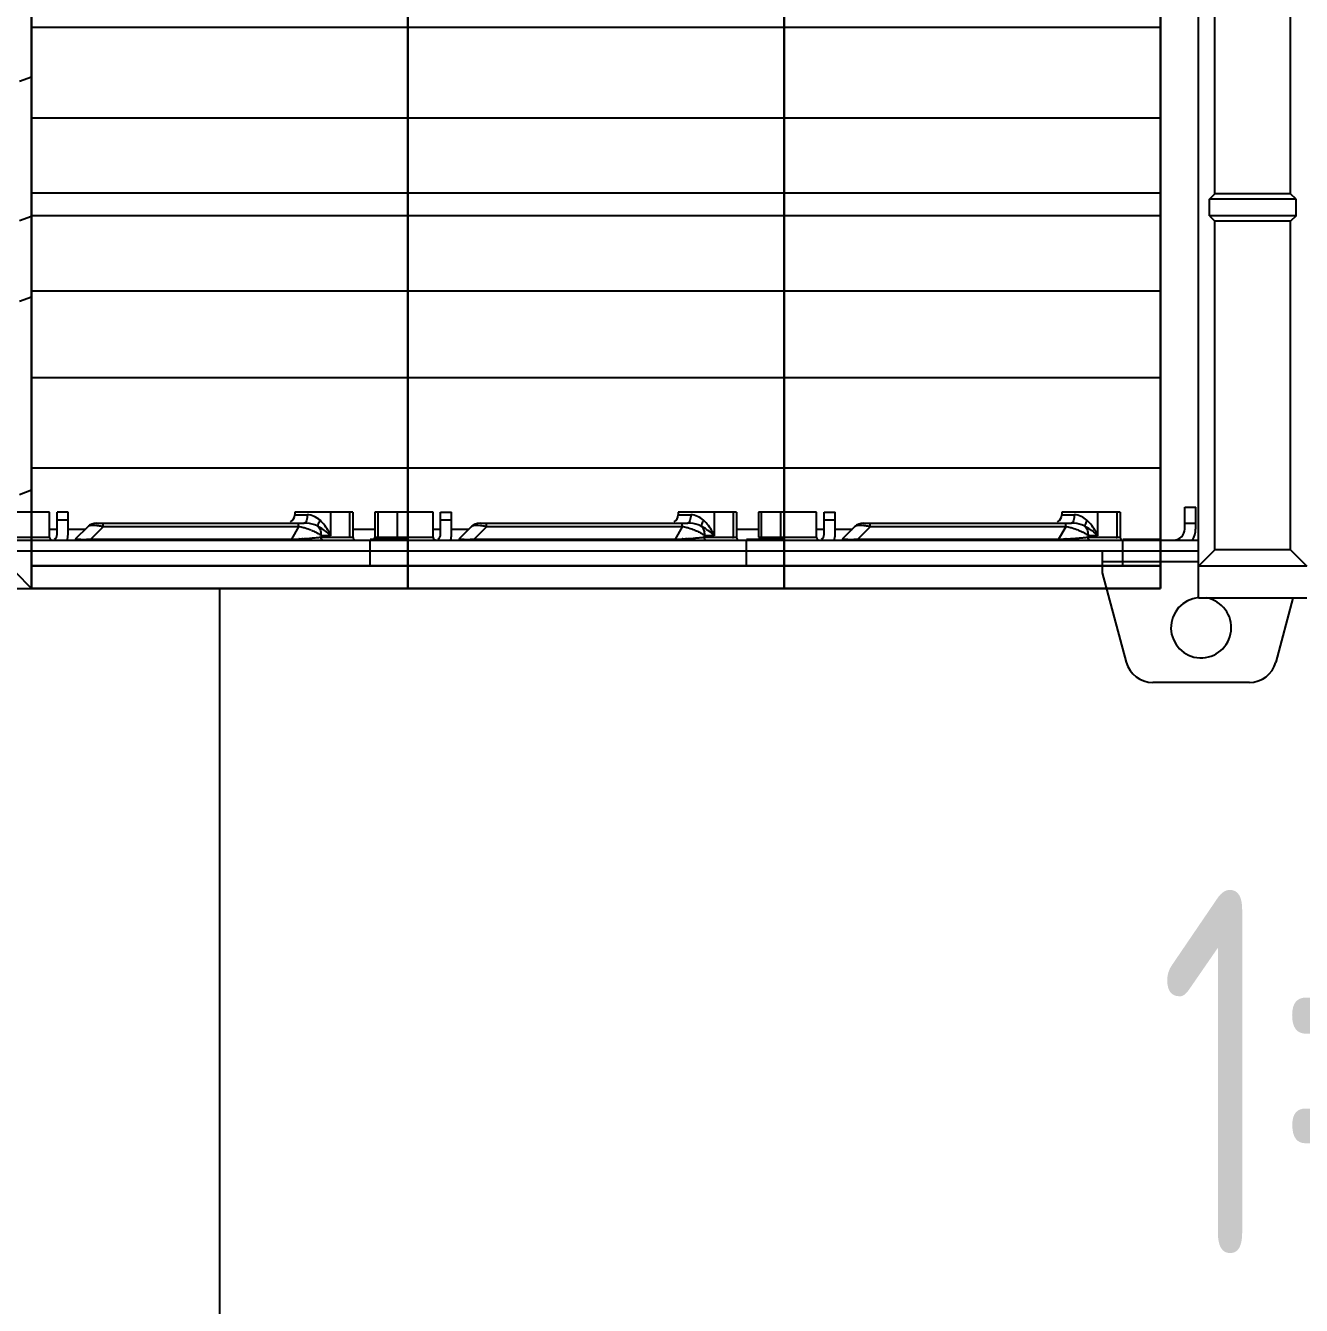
# Model space of a CAD drawing. Header units: millimetres. Extents: x 30557 to 235556, y -116603 to -73383.
# Drawn here: x 203837.9 to 203977.9, y -74985.2 to -74844.7 of the extents above; entities that cross this region are included whole.
import ezdxf

# ---------------------------------------------------------------- set-up
doc = ezdxf.new("R2010")
doc.units = ezdxf.units.MM
doc.layers.add('DRAW', color=7, linetype='Continuous')
doc.styles.add('supcon', font='sceie.shx', dxfattribs={"width": 0.75, "height": 40, "bigfont": 'sceic.shx'})

# ---------------------------------------------------------------- blocks, each defined once
blk = doc.blocks.new('1756-EN2TR-Z')
at = {"color": 7, "linetype": 'Continuous'}
for p, q in [((34.45, 0), (34.45, 142.32)), ((34.45, 46.76), (33.36, 46.36)), ((33.36, 33.64), (34.45, 34.04)), ((33.36, 26.26), (34.45, 26.66)), ((33.36, 8.6), (34.45, 9)), ((32.96, 1.5), (34.45, 0)), ((0, 0), (34.45, 0))]:
    blk.add_line(p, q, dxfattribs=at)
blk = doc.blocks.new('1756-IO-Z')
for p, q in [((0, -142.68), (0, 0)), ((0, 0), (0, -142.68)), ((34.42, 0), (34.42, -142.68)), ((34.42, -142.68), (34.42, 0)), ((0, -93.4), (34.42, -93.4)), ((0, -101.68), (34.42, -101.68)), ((0, -108.56), (34.42, -108.56)), ((0, -110.63), (34.42, -110.63)), ((0, -117.53), (34.42, -117.53)), ((0, -125.45), (34.42, -125.45)), ((0, -133.72), (34.42, -133.72)), ((30.98, -142.68), (30.98, -140.27)), ((34.42, -140.27), (30.98, -140.27)), ((34.42, -142.68), (0, -142.68)), ((0, -142.68), (34.42, -142.68)), ((0, -144.74), (0, -142.68)), ((0, -142.68), (0, -144.74)), ((34.42, -144.74), (34.42, -142.68)), ((34.42, -142.68), (34.42, -144.74)), ((34.42, -144.74), (0, -144.74)), ((0, -144.74), (34.42, -144.74))]:
    blk.add_line(p, q)
blk = doc.blocks.new('1756-A10-Z')
at = {"color": 7, "linetype": 'Continuous'}
for p, q in [((201.72, -136.82), (201.72, 8.7)), ((203.22, -99.84), (203.22, -27.67)), ((210.14, -99.84), (210.14, -27.67)), ((202.72, -100.34), (203.22, -99.84)), ((210.64, -100.34), (202.72, -100.34)), ((202.72, -101.84), (202.72, -100.34)), ((210.14, -99.84), (203.22, -99.84)), ((210.64, -100.34), (210.14, -99.84)), ((210.64, -101.84), (210.64, -100.34)), ((210.64, -101.84), (202.72, -101.84)), ((202.72, -101.84), (203.22, -102.34)), ((210.64, -101.84), (210.14, -102.34)), ((210.14, -102.34), (203.22, -102.34)), ((203.22, -132.41), (203.22, -102.34)), ((210.14, -132.41), (210.14, -102.34)), ((200.46, -128.5), (201.47, -128.5)), ((200.46, -130.51), (200.46, -128.5)), ((201.47, -130.51), (201.47, -128.5)), ((96.63, -128.96), (91.31, -128.96)), ((96.63, -131.26), (96.63, -128.96)), ((97.32, -131.01), (97.32, -128.96)), ((98.32, -128.96), (97.32, -128.96)), ((98.32, -131.01), (98.32, -128.96)), ((119.06, -128.96), (119.06, -129.21)), ((124.38, -128.96), (119.06, -128.96)), ((124.38, -128.96), (124.38, -131.26)), ((126.39, -128.96), (126.39, -131.26)), ((131.71, -128.96), (126.39, -128.96)), ((131.71, -131.26), (131.71, -128.96)), ((132.4, -131.01), (132.4, -128.96)), ((132.4, -128.96), (133.4, -128.96)), ((133.4, -131.01), (133.4, -128.96)), ((159.46, -128.96), (154.13, -128.96)), ((154.13, -128.96), (154.13, -129.21)), ((159.46, -128.96), (159.46, -131.26)), ((166.79, -128.96), (161.47, -128.96)), ((161.47, -128.96), (161.47, -131.26)), ((166.79, -131.26), (166.79, -128.96)), ((167.48, -128.96), (168.48, -128.96)), ((167.48, -131.01), (167.48, -128.96)), ((168.48, -131.01), (168.48, -128.96)), ((194.54, -128.96), (189.21, -128.96)), ((189.21, -128.96), (189.21, -129.21)), ((194.54, -128.96), (194.54, -131.26)), ((100.12, -130.3), (98.98, -131.43)), ((100.93, -129.96), (119.93, -129.96)), ((135.19, -130.3), (134.06, -131.43)), ((136.01, -129.96), (155.01, -129.96)), ((170.27, -130.3), (169.14, -131.43)), ((171.09, -129.96), (190.09, -129.96)), ((26.36, -131.51), (201.72, -131.51)), ((26.36, -132.51), (201.72, -132.51)), ((192.94, -134.52), (192.94, -132.51)), ((203.22, -132.41), (201.72, -133.91)), ((210.14, -132.41), (203.22, -132.41)), ((210.14, -132.41), (211.64, -133.91)), ((195.12, -142.68), (192.94, -134.52)), ((211.64, -133.91), (201.72, -133.91)), ((211.64, -136.82), (201.72, -136.82)), ((210.36, -136.82), (208.79, -142.68)), ((206.37, -144.54), (197.54, -144.54))]:
    blk.add_line(p, q, dxfattribs=at)
at = {"color": 9, "linetype": 'Continuous'}
for p, q in [((98.32, -129.71), (97.32, -129.71)), ((119.06, -129.21), (120.2, -129.21)), ((122.33, -128.96), (122.33, -131.12)), ((124.11, -131.26), (124.11, -128.96)), ((126.65, -128.96), (126.65, -131.26)), ((128.44, -131.26), (128.44, -128.96)), ((133.4, -129.71), (132.4, -129.71)), ((154.13, -129.21), (155.28, -129.21)), ((157.41, -128.96), (157.41, -131.12)), ((159.19, -131.26), (159.19, -128.96)), ((161.73, -128.96), (161.73, -131.26)), ((163.52, -131.26), (163.52, -128.96)), ((168.48, -129.71), (167.48, -129.71)), ((189.21, -129.21), (190.36, -129.21)), ((192.49, -128.96), (192.49, -131.12)), ((194.27, -131.26), (194.27, -128.96)), ((96.63, -130.51), (97.32, -130.51)), ((98.32, -130.51), (99.91, -130.51)), ((100.4, -131.43), (101.53, -130.3)), ((101.53, -130.3), (101.53, -129.96)), ((119.41, -130.3), (101.53, -130.3)), ((119.41, -130.3), (118.76, -131.43)), ((119.41, -130.3), (119.41, -129.96)), ((121.42, -131.26), (121.5, -131.12)), ((122.33, -131.12), (121.5, -131.12)), ((124.38, -130.51), (126.39, -130.51)), ((131.71, -130.51), (132.4, -130.51)), ((133.4, -130.51), (134.99, -130.51)), ((135.48, -131.43), (136.61, -130.3)), ((136.61, -130.3), (136.61, -129.96)), ((154.49, -130.3), (136.61, -130.3)), ((154.49, -130.3), (153.84, -131.43)), ((154.49, -130.3), (154.49, -129.96)), ((156.5, -131.26), (156.58, -131.12)), ((157.41, -131.12), (156.58, -131.12)), ((159.46, -130.51), (161.47, -130.51)), ((166.79, -130.51), (167.48, -130.51)), ((168.48, -130.51), (170.07, -130.51)), ((170.56, -131.43), (171.69, -130.3)), ((171.69, -130.3), (171.69, -129.96)), ((189.57, -130.3), (171.69, -130.3)), ((189.57, -130.3), (188.92, -131.43)), ((189.57, -130.3), (189.57, -129.96)), ((191.58, -131.26), (191.66, -131.12)), ((192.49, -131.12), (191.66, -131.12)), ((201.47, -130), (200.46, -130)), ((91.31, -131.26), (96.63, -131.26)), ((100.4, -131.43), (118.76, -131.43)), ((119.46, -131.41), (119.42, -131.41)), ((121.42, -131.26), (124.38, -131.26)), ((126.39, -131.26), (131.71, -131.26)), ((135.48, -131.43), (153.84, -131.43)), ((154.54, -131.41), (154.5, -131.41)), ((156.5, -131.26), (159.46, -131.26)), ((161.47, -131.26), (166.79, -131.26)), ((170.56, -131.43), (188.92, -131.43)), ((189.62, -131.41), (189.58, -131.41)), ((191.58, -131.26), (194.54, -131.26)), ((201.72, -133.51), (192.94, -133.51))]:
    blk.add_line(p, q, dxfattribs=at)
at = {"color": 7, "linetype": 'Continuous'}
for centre, radius, start, end in [((118.3, -129.21), 0.752, 300, 0), ((153.38, -129.21), 0.752, 300, 0), ((188.46, -129.21), 0.752, 300, 0), ((96.82, -131.01), 0.501, 300.1074, 0), ((96.82, -131.01), 1.5, 340.2953, 0), ((100.93, -131.12), 1.15, 90, 134.9999), ((131.9, -131.01), 0.501, 300.1074, 0), ((131.9, -131.01), 1.5, 340.2953, 0), ((136.01, -131.12), 1.15, 90, 134.9999), ((166.98, -131.01), 0.501, 300.1074, 0), ((166.98, -131.01), 1.5, 340.2953, 0), ((171.09, -131.12), 1.15, 90, 134.9999), ((199.46, -130.51), 1, 270, 0), ((199.46, -130.51), 2, 329.3914, 0), ((96.88, -131.26), 0.251, 180, 270), ((124.63, -131.26), 0.251, 180, 240), ((126.14, -131.26), 0.251, 330, 0), ((131.96, -131.26), 0.251, 180, 270), ((159.71, -131.26), 0.251, 180, 240), ((167.04, -131.26), 0.251, 180, 270), ((194.79, -131.26), 0.251, 180, 240), ((201.96, -139.53), 2.76, 95.0622, 79.7789), ((197.54, -142.03), 2.51, 195, 270), ((206.37, -142.03), 2.51, 270, 345)]:
    blk.add_arc(centre, radius, start, end, dxfattribs=at)
at = {"color": 9, "linetype": 'Continuous'}
for centre, radius, start, end in [((100.04, -136.65), 6.52, 76.8135, 77.3414), ((118.54, -135.92), 5.69, 76.7094, 81.1495), ((118.5, -136.11), 5.88, 75.1607, 76.753), ((118.58, -135.83), 5.58, 69.0677, 75.2237), ((120.17, -131.12), 1.32, 359.9957, 14.909), ((135.12, -136.65), 6.52, 76.8135, 77.3414), ((153.62, -135.92), 5.69, 76.7094, 81.1495), ((153.58, -136.11), 5.88, 75.1607, 76.753), ((153.66, -135.83), 5.58, 69.0677, 75.2237), ((155.25, -131.12), 1.32, 359.9957, 14.909), ((170.2, -136.65), 6.52, 76.8135, 77.3414), ((188.7, -135.92), 5.69, 76.7094, 81.1495), ((188.66, -136.11), 5.88, 75.1607, 76.753), ((188.74, -135.83), 5.58, 69.0677, 75.2237), ((190.33, -131.12), 1.32, 359.9957, 14.909), ((99.17, -106.97), 24.49, 270.7442, 271.7661), ((98.54, -85.41), 46.06, 271.7179, 272.3151), ((117.62, -94.2), 37.26, 271.7595, 272.7718), ((117.42, -89.96), 41.49, 272.813, 273.3439), ((117.51, -91.37), 40.09, 273.34, 273.9075), ((117.83, -96.07), 35.38, 273.9014, 274.5525), ((118.45, -103.74), 27.67, 274.5404, 275.3653), ((119.35, -113.21), 18.16, 275.3337, 276.5334), ((134.25, -106.97), 24.49, 270.7442, 271.7661), ((133.62, -85.41), 46.06, 271.7179, 272.3151), ((152.7, -94.2), 37.26, 271.7595, 272.7718), ((152.5, -89.96), 41.49, 272.813, 273.3439), ((152.59, -91.37), 40.09, 273.34, 273.9075), ((152.91, -96.07), 35.38, 273.9014, 274.5525), ((153.53, -103.74), 27.67, 274.5404, 275.3653), ((154.43, -113.21), 18.16, 275.3337, 276.5334), ((169.31, -106.41), 25.06, 270.7825, 271.7823), ((168.69, -85.07), 46.4, 271.7357, 272.3137), ((187.78, -94.2), 37.25, 271.7594, 272.7719), ((187.58, -89.97), 41.49, 272.8131, 273.344), ((187.67, -91.36), 40.09, 273.3401, 273.9075), ((187.99, -96.07), 35.37, 273.9015, 274.5526), ((188.61, -103.74), 27.67, 274.5405, 275.3653), ((189.51, -113.21), 18.16, 275.3337, 276.5334)]:
    blk.add_arc(centre, radius, start, end, dxfattribs=at)
for points, knots in [([(120.2, -129.21), (120.19, -129.39), (120.19, -129.63), (120.03, -129.96), (119.93, -129.96)], [0, 0, 0, 0, 0.650715, 1, 1, 1, 1]), ([(121.37, -129.7), (121.31, -129.81), (121.22, -129.98), (121.16, -130.18), (121.17, -130.26)], [0, 0, 0, 0, 0.596409, 1, 1, 1, 1]), ([(122.33, -131.12), (122.28, -130.99), (122.04, -130.47), (121.69, -130), (121.37, -129.7)], [0, 0, 0, 0, 0.237328, 1, 1, 1, 1]), ([(155.28, -129.21), (155.27, -129.39), (155.26, -129.63), (155.11, -129.96), (155.01, -129.96)], [0, 0, 0, 0, 0.650715, 1, 1, 1, 1]), ([(156.44, -129.7), (156.39, -129.81), (156.3, -129.98), (156.24, -130.18), (156.25, -130.26)], [0, 0, 0, 0, 0.596409, 1, 1, 1, 1]), ([(157.41, -131.12), (157.36, -130.99), (157.12, -130.47), (156.77, -130), (156.44, -129.7)], [0, 0, 0, 0, 0.237328, 1, 1, 1, 1]), ([(190.36, -129.21), (190.35, -129.39), (190.34, -129.63), (190.19, -129.96), (190.09, -129.96)], [0, 0, 0, 0, 0.650715, 1, 1, 1, 1]), ([(191.52, -129.7), (191.47, -129.81), (191.38, -129.98), (191.32, -130.18), (191.33, -130.26)], [0, 0, 0, 0, 0.596409, 1, 1, 1, 1]), ([(192.49, -131.12), (192.44, -130.99), (192.2, -130.47), (191.85, -130), (191.52, -129.7)], [0, 0, 0, 0, 0.237328, 1, 1, 1, 1]), ([(100.88, -130.19), (100.72, -130.17), (100.46, -130.16), (100.19, -130.23), (100.12, -130.3)], [0, 0, 0, 0, 0.62276, 1, 1, 1, 1]), ([(101.47, -130.29), (101.42, -130.28), (101.23, -130.24), (101.03, -130.2), (100.88, -130.19)], [0, 0, 0, 0, 0.263343, 1, 1, 1, 1]), ([(121.17, -130.26), (121.08, -130.21), (120.69, -130.04), (120.26, -129.96), (119.93, -129.96)], [0, 0, 0, 0, 0.239647, 1, 1, 1, 1]), ([(120.58, -130.61), (120.62, -130.63), (120.8, -130.7), (120.97, -130.78), (121.09, -130.85)], [0, 0, 0, 0, 0.264371, 1, 1, 1, 1]), ([(121.09, -130.85), (121.13, -130.87), (121.27, -130.95), (121.41, -131.04), (121.5, -131.12)], [0, 0, 0, 0, 0.274295, 1, 1, 1, 1]), ([(122.33, -131.12), (122.25, -131.04), (121.91, -130.71), (121.5, -130.43), (121.17, -130.26)], [0, 0, 0, 0, 0.222525, 1, 1, 1, 1]), ([(135.96, -130.19), (135.8, -130.17), (135.54, -130.16), (135.26, -130.23), (135.19, -130.3)], [0, 0, 0, 0, 0.62276, 1, 1, 1, 1]), ([(136.55, -130.29), (136.5, -130.28), (136.3, -130.24), (136.11, -130.2), (135.96, -130.19)], [0, 0, 0, 0, 0.263343, 1, 1, 1, 1]), ([(156.25, -130.26), (156.16, -130.21), (155.77, -130.04), (155.34, -129.96), (155.01, -129.96)], [0, 0, 0, 0, 0.239647, 1, 1, 1, 1]), ([(155.66, -130.61), (155.7, -130.63), (155.88, -130.7), (156.05, -130.78), (156.17, -130.85)], [0, 0, 0, 0, 0.264371, 1, 1, 1, 1]), ([(156.17, -130.85), (156.21, -130.87), (156.35, -130.95), (156.49, -131.04), (156.58, -131.12)], [0, 0, 0, 0, 0.274295, 1, 1, 1, 1]), ([(157.41, -131.12), (157.33, -131.04), (156.99, -130.71), (156.58, -130.43), (156.25, -130.26)], [0, 0, 0, 0, 0.222525, 1, 1, 1, 1]), ([(171.04, -130.19), (170.88, -130.17), (170.62, -130.16), (170.34, -130.23), (170.27, -130.3)], [0, 0, 0, 0, 0.62276, 1, 1, 1, 1]), ([(171.63, -130.29), (171.58, -130.28), (171.38, -130.24), (171.18, -130.2), (171.04, -130.19)], [0, 0, 0, 0, 0.263343, 1, 1, 1, 1]), ([(191.33, -130.26), (191.24, -130.21), (190.85, -130.04), (190.42, -129.96), (190.09, -129.96)], [0, 0, 0, 0, 0.239647, 1, 1, 1, 1]), ([(190.73, -130.61), (190.78, -130.63), (190.96, -130.7), (191.13, -130.78), (191.25, -130.85)], [0, 0, 0, 0, 0.264371, 1, 1, 1, 1]), ([(191.25, -130.85), (191.29, -130.87), (191.43, -130.95), (191.57, -131.04), (191.66, -131.12)], [0, 0, 0, 0, 0.274295, 1, 1, 1, 1]), ([(192.49, -131.12), (192.41, -131.04), (192.07, -130.71), (191.66, -130.43), (191.33, -130.26)], [0, 0, 0, 0, 0.222525, 1, 1, 1, 1]), ([(99.48, -131.46), (99.35, -131.46), (99.29, -131.45), (98.96, -131.46), (98.98, -131.43)], [0, 0, 0, 0, 0.805261, 1, 1, 1, 1]), ([(121.42, -131.26), (121.42, -131.32), (121.46, -131.45), (121.58, -131.51), (121.63, -131.51)], [0, 0, 0, 0, 0.525084, 1, 1, 1, 1]), ([(126.65, -131.26), (126.65, -131.32), (126.62, -131.45), (126.49, -131.51), (126.44, -131.51)], [0, 0, 0, 0, 0.525326, 1, 1, 1, 1]), ([(134.56, -131.46), (134.43, -131.46), (134.37, -131.45), (134.04, -131.46), (134.06, -131.43)], [0, 0, 0, 0, 0.805261, 1, 1, 1, 1]), ([(156.5, -131.26), (156.5, -131.32), (156.53, -131.45), (156.66, -131.51), (156.71, -131.51)], [0, 0, 0, 0, 0.525084, 1, 1, 1, 1]), ([(161.73, -131.26), (161.73, -131.32), (161.69, -131.45), (161.57, -131.51), (161.52, -131.51)], [0, 0, 0, 0, 0.525326, 1, 1, 1, 1]), ([(169.65, -131.46), (169.52, -131.46), (169.46, -131.45), (169.12, -131.46), (169.14, -131.43)], [0, 0, 0, 0, 0.804769, 1, 1, 1, 1]), ([(191.58, -131.26), (191.58, -131.32), (191.61, -131.45), (191.74, -131.51), (191.79, -131.51)], [0, 0, 0, 0, 0.525084, 1, 1, 1, 1])]:
    blk.add_open_spline(points, degree=3, knots=knots, dxfattribs=at)
for points in [[(121.37, -129.7), (121.05, -129.42), (120.62, -129.21), (120.2, -129.21)], [(156.44, -129.7), (156.13, -129.42), (155.7, -129.21), (155.28, -129.21)], [(191.52, -129.7), (191.21, -129.42), (190.78, -129.21), (190.36, -129.21)], [(121.17, -130.26), (121.3, -130.4), (121.4, -130.59), (121.45, -130.78)], [(156.25, -130.26), (156.38, -130.4), (156.48, -130.59), (156.53, -130.78)], [(191.33, -130.26), (191.46, -130.4), (191.56, -130.59), (191.61, -130.78)], [(159.22, -131.38), (159.2, -131.34), (159.19, -131.3), (159.19, -131.26)], [(194.3, -131.38), (194.28, -131.34), (194.27, -131.3), (194.27, -131.26)]]:
    blk.add_open_spline(points, degree=3, dxfattribs=at)

msp = doc.modelspace()

# ---------------------------------------------------------------- linework, layer by layer
msp.add_line((203859.15, -74906.53), (203859.15, -75202.37))

# ---------------------------------------------------------------- block references
at = {"xscale": 1.2, "yscale": 1.2, "zscale": 1.2}
for name, p in [('1756-A10-Z', (203724.53, -74743.39)), ('1756-EN2TR-Z', (203797.15, -74906.51)), ('1756-IO-Z', (203838.49, -74732.83)), ('1756-IO-Z', (203879.8, -74732.83)), ('1756-IO-Z', (203921.11, -74732.83))]:
    msp.add_blockref(name, p, dxfattribs=at)

# ---------------------------------------------------------------- texts
at = {"layer": 'DRAW', "color": 3, "linetype": 'Continuous', "style": 'supcon', "width": 0.75}
msp.add_text('1#机架', height=40, dxfattribs=at).set_placement((203962.25, -74979.61))

doc.saveas('drawing.dxf')
